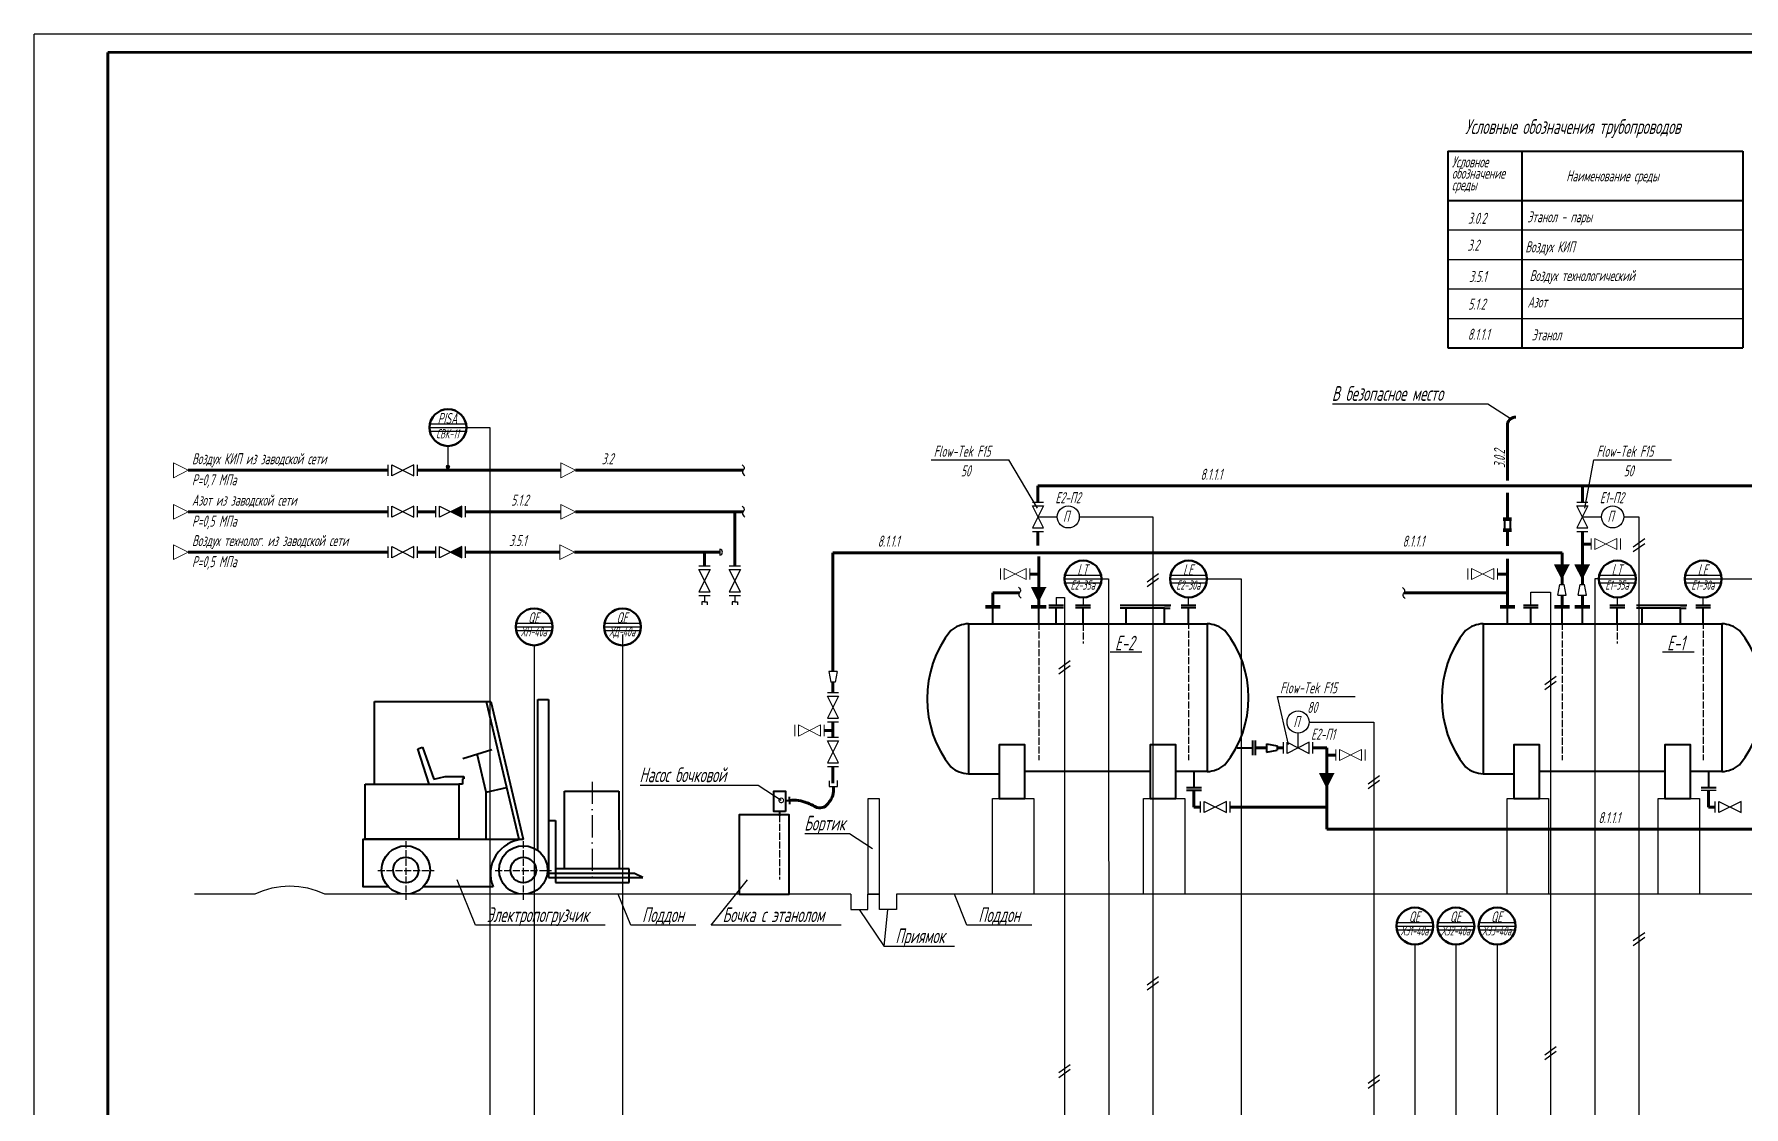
# Model space of a CAD drawing. Header units: millimetres. Extents: x -338 to 6826, y -8218 to 3153.
# Drawn here: x 2037.3 to 2501.5, y 2068.9 to 2360.2 of the extents above; entities that cross this region are included whole.
import ezdxf
from ezdxf.enums import TextEntityAlignment as Align

# ---------------------------------------------------------------- set-up
doc = ezdxf.new("R2010")
doc.units = ezdxf.units.MM
doc.linetypes.add('ACAD_ISO02W100', pattern=[15, 12, -3])
doc.linetypes.add('ACAD_ISO10W100', pattern=[18, 12, -3, 0, -3])
doc.layers.get('Defpoints').update_dxf_attribs({"color": 251})
for name, color, linetype, lineweight in [('1', 4, 'Continuous', 15), ('Аппараты', 137, 'Continuous', 40), ('Датчики', 31, 'Continuous', 50), ('Рамка тонкая', 5, 'Continuous', 25), ('Связи', 95, 'Continuous', 25), ('Текст_КИП', 2, 'Continuous', 25), ('Толст.рамка', 7, 'Continuous', 60), ('Трубопроводы', 7, 'Continuous', 60), ('Щиты_пульты', 5, 'Continuous', 40)]:
    doc.layers.add(name, color=color, linetype=linetype, lineweight=lineweight)
for name, color, linetype in [('osnovnoy shtamp', 7, 'Continuous'), ('НОВЫЙ', 7, 'Continuous'), ('орудован', 7, 'Continuous'), ('Слой М50', 3, 'Continuous')]:
    doc.layers.add(name, color=color, linetype=linetype)
doc.styles.add('Simplex', font='simplex.shx', dxfattribs={"width": 0.7, "oblique": 15})

# ---------------------------------------------------------------- blocks, each defined once
blk = doc.blocks.new('A$C428F2FC1')
at = {"layer": 'Defpoints', "ltscale": 0.2}
for p, q in [((-5, -4), (5, -4)), ((-5, -5), (5, -5)), ((-5, -6), (5, -6))]:
    blk.add_line(p, q, dxfattribs=at)
at = {"layer": 'Датчики', "color": 4}
blk.add_circle((0, -5), 5, dxfattribs=at)

msp = doc.modelspace()

# ---------------------------------------------------------------- hatches: boundary and pattern name
for points in [[(2153.34, 2232.01), (2150.34, 2230.51), (2153.34, 2229.01)], [(2153.34, 2221.02), (2150.34, 2219.52), (2153.34, 2218.02)]]:
    msp.add_hatch(color=1).paths.add_polyline_path(points)
at = {"layer": '1'}
for points in [[(2150.11, 2242.67, 1), (2149.11, 2242.67, 1)], [(2450.11, 2216.1), (2452.11, 2212.1), (2454.11, 2216.1)], [(2455.63, 2216.1), (2457.63, 2212.1), (2459.63, 2216.1)], [(2308.02, 2209.94), (2310.02, 2205.94), (2312.02, 2209.94)], [(2386.28, 2159.42), (2388.28, 2155.42), (2390.28, 2159.42)]]:
    msp.add_hatch(color=256, dxfattribs=at).paths.add_polyline_path(points)

# ---------------------------------------------------------------- linework, layer by layer
at = {"color": 7}
for p, q in [((2421.11, 2307.01), (2501.21, 2307.01)), ((2421.11, 2299.01), (2501.21, 2299.01)), ((2421.11, 2291.01), (2501.21, 2291.01)), ((2421.11, 2283.01), (2501.21, 2283.01)), ((2421.11, 2275.01), (2501.21, 2275.01)), ((2133.34, 2240.25), (2133.34, 2243.25)), ((2134.34, 2240.25), (2134.34, 2243.25)), ((2134.34, 2243.25), (2140.34, 2240.25)), ((2140.34, 2243.25), (2134.34, 2240.25)), ((2140.34, 2240.25), (2140.34, 2243.25)), ((2141.34, 2240.25), (2141.34, 2243.25)), ((2133.34, 2229.01), (2133.34, 2232.01)), ((2134.34, 2229.01), (2134.34, 2232.01)), ((2134.34, 2232.01), (2140.34, 2229.01)), ((2140.34, 2232.01), (2134.34, 2229.01)), ((2140.34, 2229.01), (2140.34, 2232.01)), ((2141.34, 2229.01), (2141.34, 2232.01)), ((2146.34, 2229.01), (2146.34, 2232.01)), ((2147.34, 2229.01), (2147.34, 2232.01)), ((2147.34, 2232.01), (2153.34, 2229.01)), ((2153.34, 2232.01), (2147.34, 2229.01)), ((2153.34, 2229.01), (2153.34, 2232.01)), ((2154.34, 2229.01), (2154.34, 2232.01)), ((2133.34, 2218.02), (2133.34, 2221.02)), ((2134.34, 2218.02), (2134.34, 2221.02)), ((2134.34, 2221.02), (2140.34, 2218.02)), ((2140.34, 2221.02), (2134.34, 2218.02)), ((2140.34, 2218.02), (2140.34, 2221.02)), ((2141.34, 2218.02), (2141.34, 2221.02)), ((2146.34, 2218.02), (2146.34, 2221.02)), ((2147.34, 2218.02), (2147.34, 2221.02)), ((2147.34, 2221.02), (2153.34, 2218.02)), ((2153.34, 2221.02), (2147.34, 2218.02)), ((2153.34, 2218.02), (2153.34, 2221.02)), ((2154.34, 2218.02), (2154.34, 2221.02)), ((2353.98, 2148.8), (2353.98, 2151.8)), ((2354.98, 2148.8), (2354.98, 2151.8)), ((2354.98, 2151.8), (2360.98, 2148.8)), ((2360.98, 2151.8), (2354.98, 2148.8)), ((2360.98, 2148.8), (2360.98, 2151.8)), ((2361.98, 2148.8), (2361.98, 2151.8)), ((2493.73, 2148.8), (2493.73, 2151.8)), ((2494.73, 2148.8), (2494.73, 2151.8)), ((2494.73, 2151.8), (2500.73, 2148.8)), ((2500.73, 2151.8), (2494.73, 2148.8)), ((2500.73, 2148.8), (2500.73, 2151.8))]:
    msp.add_line(p, q, dxfattribs=at)
at = {"color": 1}
for p, q in [((2223.46, 2220.35), (2223.46, 2218.69)), ((2450.98, 2207.86), (2451.51, 2210.78)), ((2451.51, 2210.78), (2452.71, 2210.78)), ((2453.25, 2207.86), (2452.71, 2210.78)), ((2456.5, 2207.86), (2457.04, 2210.78)), ((2457.04, 2210.78), (2458.23, 2210.78)), ((2458.77, 2207.86), (2458.23, 2210.78)), ((2219.27, 2206.07), (2218.56, 2206.07)), ((2218.56, 2206.07), (2218.56, 2205.2)), ((2219.27, 2207.79), (2219.27, 2206.07)), ((2219.27, 2206.07), (2219.98, 2206.07)), ((2219.98, 2206.07), (2219.98, 2205.2)), ((2227.51, 2206.07), (2226.81, 2206.07)), ((2226.81, 2206.07), (2226.81, 2205.2)), ((2227.51, 2207.79), (2227.51, 2206.07)), ((2227.51, 2206.07), (2228.22, 2206.07)), ((2228.22, 2206.07), (2228.22, 2205.2)), ((2314.73, 2207.24), (2314.73, 2205.01)), ((2314.73, 2207.24), (2317.01, 2207.24)), ((2322.05, 2207.24), (2322.05, 2205.01)), ((2350.7, 2205.01), (2350.7, 2207.24)), ((2450.98, 2207.86), (2453.25, 2207.86)), ((2456.5, 2207.86), (2458.77, 2207.86)), ((2467.13, 2207.24), (2467.13, 2205.01)), ((2490.44, 2205.01), (2490.44, 2207.24)), ((2255.28, 2187.14), (2253.01, 2187.14)), ((2253.01, 2187.14), (2253.55, 2184.22)), ((2255.28, 2187.14), (2254.75, 2184.22)), ((2254.75, 2184.22), (2253.55, 2184.22)), ((2383.44, 2173.4), (2401.01, 2173.4)), ((2253.09, 2157.46), (2253.09, 2155.86)), ((2253.09, 2155.86), (2255.37, 2155.86)), ((2255.37, 2155.86), (2255.37, 2157.51)), ((2489.91, 2154.9), (2493.93, 2154.9)), ((2097.14, 2126.65), (2080.8, 2126.65)), ((2258.96, 2126.65), (2116.19, 2126.65)), ((2157.07, 2118.22), (2152.1, 2130.54)), ((2199.24, 2118.22), (2195.85, 2126.65)), ((2221.08, 2118.22), (2230.98, 2130.54)), ((2258.96, 2126.65), (2258.96, 2122.49)), ((2266.75, 2126.65), (2263.63, 2126.65)), ((2263.63, 2122.49), (2263.63, 2126.65)), ((2266.75, 2122.49), (2266.75, 2126.65)), ((2537.97, 2126.65), (2271.42, 2126.65)), ((2271.42, 2126.65), (2271.42, 2122.49)), ((2290.52, 2118.22), (2287.13, 2126.65)), ((2258.96, 2122.49), (2263.63, 2122.49)), ((2261.3, 2122.49), (2268.01, 2112.48)), ((2271.42, 2122.49), (2266.75, 2122.49)), ((2268.01, 2112.48), (2269.09, 2122.49))]:
    msp.add_line(p, q, dxfattribs=at)
for p, q in [((2471.46, 2221), (2474.56, 2223.25)), ((2471.46, 2219.66), (2474.56, 2221.92)), ((2339.46, 2211.51), (2342.56, 2213.77)), ((2339.46, 2210.17), (2342.56, 2212.43)), ((2315.46, 2187.83), (2318.56, 2190.09)), ((2315.46, 2186.49), (2318.56, 2188.75)), ((2447.46, 2183.55), (2450.56, 2185.81)), ((2447.46, 2182.22), (2450.56, 2184.47)), ((2399.46, 2156.66), (2402.56, 2158.91)), ((2399.46, 2155.32), (2402.56, 2157.58)), ((2471.46, 2114.05), (2474.56, 2116.3)), ((2471.46, 2112.71), (2474.56, 2114.97)), ((2339.46, 2102.05), (2342.56, 2104.31)), ((2339.46, 2100.71), (2342.56, 2102.97)), ((2447.46, 2083.07), (2450.56, 2085.32)), ((2315.46, 2078.2), (2318.56, 2080.46)), ((2447.46, 2081.73), (2450.56, 2083.99)), ((2315.46, 2076.87), (2318.56, 2079.12)), ((2399.46, 2075.33), (2402.56, 2077.58)), ((2399.46, 2073.99), (2402.56, 2076.25))]:
    msp.add_line(p, q)
at = {"color": 1, "linetype": 'ACAD_ISO02W100', "ltscale": 0.16}
for p, q in [((2350.7, 2200.6), (2350.7, 2163.06)), ((2490.44, 2200.6), (2490.44, 2163.06)), ((2310.02, 2200.37), (2310.02, 2163.06)), ((2322.05, 2200.09), (2322.05, 2194.69)), ((2452.11, 2200.37), (2452.11, 2163.06)), ((2467.13, 2200.09), (2467.13, 2194.69)), ((2239.67, 2148.17), (2239.67, 2130.66)), ((2138.14, 2141.04), (2138.14, 2125.17)), ((2170.04, 2141.04), (2170.04, 2125.17)), ((2130.53, 2133.1), (2145.83, 2133.1)), ((2162.43, 2133.1), (2177.73, 2133.1))]:
    msp.add_line(p, q, dxfattribs=at)
at = {"color": 1, "linetype": 'ACAD_ISO10W100', "ltscale": 0.5}
msp.add_line((2188.75, 2157.18), (2188.75, 2130.66), dxfattribs=at)
at = {"color": 0, "linetype": 'ByBlock', "const_width": 1.25}
msp.add_lwpolyline([(2239.98, 2152.21, 1), (2240.25, 2152.05, 1)], format="xyb", close=True, dxfattribs=at)
at = {"color": 1}
for points in [[(2263.63, 2126.65), (2266.75, 2126.65), (2266.75, 2152.58), (2263.63, 2152.58)], [(2297.51, 2152.68), (2308.69, 2152.68), (2308.69, 2126.65), (2297.51, 2126.65)], [(2338.51, 2152.68), (2349.69, 2152.68), (2349.69, 2126.65), (2338.51, 2126.65)], [(2437.26, 2152.68), (2448.43, 2152.68), (2448.43, 2126.65), (2437.26, 2126.65)], [(2478.26, 2152.68), (2489.44, 2152.68), (2489.44, 2126.65), (2478.26, 2126.65)]]:
    msp.add_lwpolyline(points, close=True, dxfattribs=at)
msp.add_circle((2149.61, 2253.34), 5)
for centre, radius, start, end in [((2223.3, 2219.52), 0.848, 281.053, 78.947), ((2106.67, 2106.79), 22.03, 64.3741, 115.6259)]:
    msp.add_arc(centre, radius, start, end, dxfattribs=at)
for points in [[(2229.54, 2243.25), (2230.05, 2242.23), (2229.57, 2241.36), (2230.23, 2240.3)], [(2229.54, 2232.02), (2230.05, 2231), (2229.57, 2230.12), (2230.23, 2229.06)], [(2304.55, 2210), (2305.06, 2208.97), (2304.59, 2208.1), (2305.25, 2207.04)], [(2409.5, 2206.98), (2408.98, 2208), (2409.46, 2208.88), (2408.8, 2209.94)]]:
    msp.add_spline(points, degree=3)
at = {"layer": '1'}
for p, q in [((2079.11, 2241.75), (2075.11, 2243.75)), ((2075.11, 2239.75), (2075.11, 2243.75)), ((2184.25, 2241.75), (2180.25, 2243.75)), ((2180.25, 2239.75), (2180.25, 2243.75)), ((2079.11, 2241.75), (2075.11, 2239.75)), ((2184.25, 2241.75), (2180.25, 2239.75)), ((2079.11, 2230.51), (2075.11, 2232.51)), ((2075.11, 2228.51), (2075.11, 2232.51)), ((2079.11, 2230.51), (2075.11, 2228.51)), ((2184.25, 2230.51), (2180.25, 2232.51)), ((2180.25, 2228.51), (2180.25, 2232.51)), ((2184.25, 2230.51), (2180.25, 2228.51)), ((2079.11, 2219.52), (2075.11, 2221.52)), ((2075.11, 2217.52), (2075.11, 2221.52)), ((2079.11, 2219.52), (2075.11, 2217.52)), ((2183.95, 2219.52), (2179.95, 2221.52)), ((2179.95, 2217.52), (2179.95, 2221.52)), ((2183.95, 2219.52), (2179.95, 2217.52)), ((2460.03, 2223.24), (2460.03, 2220.24)), ((2461.03, 2220.24), (2461.03, 2223.24)), ((2467.03, 2223.24), (2461.03, 2220.24)), ((2461.03, 2223.24), (2467.03, 2220.24)), ((2467.03, 2220.24), (2467.03, 2223.24)), ((2468.03, 2223.24), (2468.03, 2220.24)), ((2299.63, 2215.09), (2299.63, 2212.09)), ((2300.63, 2212.09), (2300.63, 2215.09)), ((2306.63, 2215.09), (2300.63, 2212.09)), ((2300.63, 2215.09), (2306.63, 2212.09)), ((2306.63, 2212.09), (2306.63, 2215.09)), ((2307.63, 2215.09), (2307.63, 2212.09)), ((2426.56, 2215.09), (2426.56, 2212.09)), ((2427.56, 2212.09), (2427.56, 2215.09)), ((2433.56, 2215.09), (2427.56, 2212.09)), ((2427.56, 2215.09), (2433.56, 2212.09)), ((2433.56, 2212.09), (2433.56, 2215.09)), ((2434.56, 2215.09), (2434.56, 2212.09)), ((2452.11, 2212.1), (2450.11, 2216.1)), ((2454.11, 2216.1), (2450.11, 2216.1)), ((2457.63, 2212.1), (2455.63, 2216.1)), ((2459.63, 2216.1), (2455.63, 2216.1)), ((2310.02, 2205.94), (2308.02, 2209.94)), ((2312.02, 2209.94), (2308.02, 2209.94)), ((2243.76, 2172.6), (2243.76, 2169.6)), ((2244.76, 2169.6), (2244.76, 2172.6)), ((2250.76, 2172.6), (2244.76, 2169.6)), ((2244.76, 2172.6), (2250.76, 2169.6)), ((2250.76, 2169.6), (2250.76, 2172.6)), ((2251.76, 2172.6), (2251.76, 2169.6)), ((2390.67, 2165.94), (2390.67, 2162.94)), ((2391.67, 2162.94), (2391.67, 2165.94)), ((2397.67, 2165.94), (2391.67, 2162.94)), ((2391.67, 2165.94), (2397.67, 2162.94)), ((2397.67, 2162.94), (2397.67, 2165.94)), ((2398.67, 2165.94), (2398.67, 2162.94)), ((2388.28, 2155.42), (2386.28, 2159.42)), ((2390.28, 2159.42), (2386.28, 2159.42))]:
    msp.add_line(p, q, dxfattribs=at)
msp.add_circle((2149.61, 2242.67), 0.5, dxfattribs=at)
at = {"layer": 'Аппараты'}
for p, q in [((2438.37, 2228.69), (2436.17, 2228.69)), ((2438.37, 2228.23), (2436.17, 2228.23)), ((2436.47, 2228.23), (2436.47, 2225.69)), ((2438.07, 2228.23), (2438.07, 2225.69)), ((2438.37, 2225.69), (2436.17, 2225.69)), ((2438.37, 2225.19), (2436.17, 2225.19)), ((2345.86, 2205.05), (2332.17, 2205.05)), ((2344.17, 2205.05), (2345.68, 2205.05)), ((2486, 2205.05), (2472.31, 2205.05)), ((2484.31, 2205.05), (2485.82, 2205.05)), ((2299.56, 2204.82), (2295.55, 2204.82)), ((2299.56, 2204.39), (2295.55, 2204.39)), ((2297.55, 2200.09), (2297.55, 2204.39)), ((2312.03, 2204.82), (2308.01, 2204.82)), ((2312.03, 2204.39), (2308.01, 2204.39)), ((2310.02, 2200.09), (2310.02, 2204.39)), ((2316.74, 2205.01), (2312.73, 2205.01)), ((2316.74, 2204.39), (2312.73, 2204.39)), ((2314.73, 2200.09), (2314.73, 2204.39)), ((2324.05, 2205.01), (2320.04, 2205.01)), ((2324.05, 2204.39), (2320.04, 2204.39)), ((2322.05, 2200.09), (2322.05, 2204.39)), ((2333.69, 2204.36), (2332.17, 2204.36)), ((2344.17, 2204.36), (2345.68, 2204.36)), ((2352.7, 2205.01), (2348.69, 2205.01)), ((2352.7, 2204.39), (2348.69, 2204.39)), ((2350.7, 2200.09), (2350.7, 2204.39)), ((2439.31, 2204.82), (2435.3, 2204.82)), ((2439.31, 2204.39), (2435.3, 2204.39)), ((2437.3, 2200.09), (2437.3, 2204.39)), ((2445.62, 2205.01), (2441.61, 2205.01)), ((2445.62, 2204.39), (2441.61, 2204.39)), ((2443.61, 2200.09), (2443.61, 2204.39)), ((2454.12, 2204.82), (2450.1, 2204.82)), ((2454.12, 2204.39), (2450.1, 2204.39)), ((2452.11, 2200.09), (2452.11, 2204.39)), ((2459.64, 2204.82), (2455.63, 2204.82)), ((2459.64, 2204.39), (2455.63, 2204.39)), ((2457.63, 2200.09), (2457.63, 2204.39)), ((2469.13, 2205.01), (2465.12, 2205.01)), ((2469.13, 2204.39), (2465.12, 2204.39)), ((2467.13, 2200.09), (2467.13, 2204.39)), ((2473.82, 2204.36), (2472.31, 2204.36)), ((2484.31, 2204.36), (2485.82, 2204.36)), ((2492.45, 2205.01), (2488.44, 2205.01)), ((2492.45, 2204.39), (2488.44, 2204.39)), ((2490.44, 2200.09), (2490.44, 2204.39)), ((2290.97, 2200.09), (2290.97, 2159.37)), ((2290.97, 2200.09), (2355.74, 2200.09)), ((2355.74, 2200.09), (2355.74, 2159.95)), ((2430.71, 2200.09), (2430.71, 2159.37)), ((2430.71, 2200.09), (2495.48, 2200.09)), ((2495.48, 2200.09), (2495.48, 2159.95)), ((2129.65, 2156.52), (2129.65, 2178.97)), ((2129.65, 2178.97), (2161.22, 2178.97)), ((2160.02, 2178.97), (2168.81, 2141.56)), ((2161.22, 2178.97), (2170, 2141.56)), ((2174.03, 2138.47), (2174.03, 2179.55)), ((2174.03, 2179.55), (2176.94, 2179.55)), ((2176.94, 2179.55), (2176.94, 2131.21)), ((2368.18, 2164.41), (2368.18, 2168.42)), ((2368.92, 2164.41), (2368.92, 2168.42)), ((2141.39, 2166.11), (2142.74, 2166.58)), ((2144.49, 2156.52), (2141.39, 2166.11)), ((2142.74, 2166.58), (2145.76, 2157.88)), ((2153.63, 2163.54), (2161.51, 2165.92)), ((2160.02, 2154.32), (2157.58, 2164.73)), ((2363.88, 2166.42), (2368.18, 2166.42)), ((2371.84, 2167.52), (2371.84, 2165.25)), ((2371.84, 2167.52), (2374.75, 2166.98)), ((2371.84, 2165.25), (2374.75, 2165.79)), ((2374.75, 2166.98), (2374.75, 2165.79)), ((2145.76, 2157.88), (2148.87, 2158.62)), ((2148.87, 2158.62), (2153.94, 2158.62)), ((2153.94, 2158.62), (2153.94, 2157.95)), ((2290.97, 2159.37), (2299.26, 2159.37)), ((2340.26, 2159.95), (2306.24, 2159.95)), ((2355.74, 2159.95), (2347.24, 2159.95)), ((2352.17, 2159.95), (2352.17, 2155.65)), ((2430.71, 2159.37), (2439, 2159.37)), ((2480.01, 2159.95), (2445.99, 2159.95)), ((2495.48, 2159.95), (2486.99, 2159.95)), ((2491.92, 2159.95), (2491.92, 2155.65)), ((2153.57, 2156.52), (2152.54, 2156.52)), ((2153.94, 2157.95), (2153.57, 2157.95)), ((2153.57, 2157.95), (2153.57, 2156.52)), ((2160.02, 2154.32), (2165.51, 2155.61)), ((2160.02, 2141.56), (2160.02, 2154.32)), ((2181.26, 2133.52), (2181.26, 2154.63)), ((2181.26, 2154.63), (2196.05, 2154.63)), ((2196.05, 2154.63), (2196.07, 2133.54)), ((2350.17, 2155.65), (2354.18, 2155.65)), ((2350.17, 2154.9), (2354.18, 2154.9)), ((2489.91, 2155.65), (2493.93, 2155.65)), ((2241.36, 2152.13), (2242.33, 2152.13)), ((2242.33, 2152.13), (2242.33, 2153.06)), ((2242.33, 2152.13), (2242.33, 2151.07)), ((2176.94, 2146.66), (2178.82, 2146.66)), ((2178.82, 2146.66), (2178.82, 2129.84)), ((2239.67, 2149.14), (2239.67, 2147.89)), ((2200.29, 2132.27), (2176.94, 2132.27)), ((2176.94, 2131.21), (2202.56, 2131.21)), ((2198.85, 2133.54), (2178.82, 2133.52)), ((2198.85, 2129.84), (2198.85, 2133.54)), ((2202.56, 2131.21), (2200.29, 2132.27)), ((2178.82, 2129.84), (2198.85, 2129.84))]:
    msp.add_line(p, q, dxfattribs=at)
for points in [[(2333.69, 2200.09), (2344.17, 2200.09), (2344.17, 2204.36), (2333.69, 2204.36)], [(2473.82, 2200.09), (2484.31, 2200.09), (2484.31, 2204.36), (2473.82, 2204.36)], [(2299.26, 2152.68), (2306.24, 2152.68), (2306.24, 2167.23), (2299.26, 2167.23)], [(2340.26, 2152.68), (2347.24, 2152.68), (2347.24, 2167.23), (2340.26, 2167.23)], [(2439, 2152.68), (2445.99, 2152.68), (2445.99, 2167.23), (2439, 2167.23)], [(2480.01, 2152.68), (2486.99, 2152.68), (2486.99, 2167.23), (2480.01, 2167.23)], [(2127.14, 2156.52), (2152.54, 2156.52), (2152.54, 2141.56), (2127.14, 2141.56)], [(2241.28, 2149.14), (2238.05, 2149.14), (2238.05, 2154.67), (2241.28, 2154.67)], [(2228.68, 2126.65), (2242.27, 2126.65), (2242.27, 2148.17), (2228.68, 2148.17)]]:
    msp.add_lwpolyline(points, close=True, dxfattribs=at)
for points in [[(2133.49, 2128.62), (2126.62, 2128.62), (2126.62, 2141.56), (2170, 2141.56), (2170, 2141.56)], [(2161.84, 2128.62), (2142.86, 2128.62)]]:
    msp.add_lwpolyline(points, dxfattribs=at)
for centre, radius in [((2138.17, 2133.22), 6.57), ((2138.17, 2133.22), 3.46), ((2170.07, 2133.22), 6.57), ((2170.07, 2133.22), 3.46)]:
    msp.add_circle(centre, radius, dxfattribs=at)
for centre, radius, start, end in [((2309.59, 2179.73), 29.89, 141.7161, 218.2839), ((2291.35, 2191.78), 8.32, 92.6549, 128.9241), ((2355.35, 2191.78), 8.32, 51.0759, 87.3451), ((2337.95, 2180.02), 29.06, 321.1456, 38.8544), ((2449.33, 2179.73), 29.89, 141.7161, 218.2839), ((2431.1, 2191.78), 8.32, 92.6549, 128.9241), ((2495.1, 2191.78), 8.32, 51.0759, 87.3451), ((2477.7, 2180.02), 29.06, 321.1456, 38.8544), ((2291.35, 2167.68), 8.32, 231.0759, 267.3451), ((2355.35, 2168.26), 8.32, 272.6549, 308.9241), ((2431.1, 2167.68), 8.32, 231.0759, 267.3451), ((2495.1, 2168.26), 8.32, 272.6549, 308.9241), ((2170.6, 2132.14), 9.44, 93.6106, 201.923)]:
    msp.add_arc(centre, radius, start, end, dxfattribs=at)
at = {"layer": 'НОВЫЙ', "color": 3}
for p, q in [((2280.79, 2244.59), (2301.9, 2244.59)), ((2460.77, 2244.59), (2481.87, 2244.59)), ((2374.84, 2180.37), (2395.95, 2180.37))]:
    msp.add_line(p, q, dxfattribs=at)
at = {"layer": 'орудован', "color": 0, "linetype": 'ByBlock'}
for p, q in [((2431.94, 2259.75), (2389.81, 2259.75)), ((2438.26, 2255.66), (2431.94, 2259.75)), ((2233.8, 2156.21), (2201.8, 2156.21)), ((2240.11, 2152.13), (2233.8, 2156.21)), ((2258.6, 2143.09), (2246.54, 2143.09)), ((2264.91, 2139.01), (2258.6, 2143.09)), ((2192.34, 2118.22), (2157.07, 2118.22)), ((2216.88, 2118.22), (2199.24, 2118.22)), ((2256.36, 2118.22), (2221.08, 2118.22)), ((2308.16, 2118.22), (2290.52, 2118.22)), ((2287.18, 2112.48), (2268.01, 2112.48))]:
    msp.add_line(p, q, dxfattribs=at)
at = {"layer": 'орудован', "color": 3}
for p, q in [((2309.69, 2231.49), (2301.9, 2244.59)), ((2458.34, 2231.49), (2460.77, 2244.59)), ((2377.8, 2167.27), (2374.84, 2180.37))]:
    msp.add_line(p, q, dxfattribs=at)
at = {"layer": 'орудован'}
for p, q in [((2308.3, 2233.11), (2311.3, 2233.11)), ((2456.13, 2233.11), (2459.13, 2233.11)), ((2311.3, 2232.11), (2308.3, 2226.11)), ((2311.3, 2226.11), (2308.3, 2232.11)), ((2308.3, 2232.11), (2311.3, 2232.11)), ((2459.13, 2232.11), (2456.13, 2226.11)), ((2459.13, 2226.11), (2456.13, 2232.11)), ((2456.13, 2232.11), (2459.13, 2232.11)), ((2308.3, 2226.11), (2311.3, 2226.11)), ((2308.3, 2225.11), (2311.3, 2225.11)), ((2456.13, 2226.11), (2459.13, 2226.11)), ((2456.13, 2225.11), (2459.13, 2225.11)), ((2217.77, 2215.79), (2220.77, 2215.79)), ((2217.77, 2215.79), (2220.77, 2215.79)), ((2220.77, 2208.79), (2217.77, 2214.79)), ((2217.77, 2214.79), (2220.77, 2214.79)), ((2217.77, 2214.79), (2220.77, 2214.79)), ((2220.77, 2214.79), (2217.77, 2208.79)), ((2226.01, 2215.79), (2229.01, 2215.79)), ((2226.01, 2215.79), (2229.01, 2215.79)), ((2229.01, 2208.79), (2226.01, 2214.79)), ((2226.01, 2214.79), (2229.01, 2214.79)), ((2226.01, 2214.79), (2229.01, 2214.79)), ((2229.01, 2214.79), (2226.01, 2208.79)), ((2217.77, 2208.79), (2220.77, 2208.79)), ((2217.77, 2207.79), (2220.77, 2207.79)), ((2226.01, 2208.79), (2229.01, 2208.79)), ((2226.01, 2207.79), (2229.01, 2207.79)), ((2252.65, 2181.44), (2255.65, 2181.44)), ((2252.65, 2181.44), (2255.65, 2181.44)), ((2255.65, 2174.44), (2252.65, 2180.44)), ((2252.65, 2180.44), (2255.65, 2180.44)), ((2252.65, 2180.44), (2255.65, 2180.44)), ((2255.65, 2180.44), (2252.65, 2174.44)), ((2252.65, 2174.44), (2255.65, 2174.44)), ((2252.65, 2173.44), (2255.65, 2173.44)), ((2252.65, 2169.32), (2255.65, 2169.32)), ((2252.65, 2169.32), (2255.65, 2169.32)), ((2255.65, 2162.32), (2252.65, 2168.32)), ((2252.65, 2168.32), (2255.65, 2168.32)), ((2252.65, 2168.32), (2255.65, 2168.32)), ((2255.65, 2168.32), (2252.65, 2162.32)), ((2252.65, 2162.32), (2255.65, 2162.32)), ((2252.65, 2161.32), (2255.65, 2161.32))]:
    msp.add_line(p, q, dxfattribs=at)
at = {"layer": 'орудован', "color": 3, "linetype": 'Continuous', "ltscale": 15}
for p, q in [((2309.72, 2229.11), (2315.03, 2229.11)), ((2457.55, 2229.11), (2462.86, 2229.11)), ((2338.05, 2192.33), (2329.46, 2192.33)), ((2487.96, 2192.33), (2479.38, 2192.33))]:
    msp.add_line(p, q, dxfattribs=at)
at = {"layer": 'орудован', "linetype": 'Continuous'}
for p, q in [((2376.44, 2164.89), (2376.44, 2167.89)), ((2383.44, 2167.89), (2377.44, 2164.89)), ((2377.44, 2164.89), (2377.44, 2167.89)), ((2377.44, 2167.89), (2383.44, 2164.89)), ((2380.44, 2166.39), (2380.44, 2170.4)), ((2383.44, 2164.89), (2383.44, 2167.89)), ((2384.44, 2164.89), (2384.44, 2167.89))]:
    msp.add_line(p, q, dxfattribs=at)
at = {"layer": 'орудован', "color": 3, "linetype": 'Continuous', "ltscale": 15}
for centre in [(2318.03, 2229.11), (2465.86, 2229.11)]:
    msp.add_circle(centre, 3, dxfattribs=at)
at = {"layer": 'орудован', "linetype": 'Continuous'}
msp.add_circle((2380.44, 2173.4), 3, dxfattribs=at)
at = {"layer": 'Рамка тонкая'}
for p in [(3088.26, 2360.16), (2037.26, 1766.16)]:
    msp.add_line(p, (2037.26, 2360.16), dxfattribs=at)
at = {"layer": 'Связи'}
for p, q in [((2154.61, 2253.34), (2161.01, 2253.34)), ((2161.01, 2253.34), (2161.01, 1839.19)), ((2149.61, 2248.34), (2149.61, 2245.8)), ((2149.61, 2245.8), (2149.61, 2242.82)), ((2321.03, 2229.11), (2341.01, 2229.11)), ((2341.01, 2229.11), (2341.01, 1927.37)), ((2468.86, 2229.11), (2473.01, 2229.11)), ((2473.01, 2229.11), (2473.01, 1927.37)), ((2327.05, 2212.24), (2329.01, 2212.24)), ((2329.01, 2212.24), (2329.02, 1875.5)), ((2355.7, 2212.24), (2365.01, 2212.24)), ((2365.01, 2212.24), (2365.01, 1875.5)), ((2461.01, 2212.24), (2461.02, 1875.5)), ((2462.13, 2212.24), (2461.01, 2212.24)), ((2495.44, 2212.24), (2509.01, 2212.24)), ((2317.01, 2207.24), (2317.01, 1927.37)), ((2443.61, 2205.01), (2443.61, 2208.64)), ((2443.61, 2208.64), (2449.01, 2208.64)), ((2449.01, 2208.64), (2449.01, 1927.37)), ((2197.01, 2197.14), (2197.01, 1878.55)), ((2173.01, 2194.22), (2173.01, 1875.5)), ((2401.01, 2173.4), (2401.01, 1927.37)), ((2412.16, 2113.01), (2412.17, 1878.55)), ((2423.31, 2113.01), (2423.32, 1878.54)), ((2434.47, 2113.01), (2434.47, 1878.54))]:
    msp.add_line(p, q, dxfattribs=at)
at = {"layer": 'Толст.рамка'}
for p in [(3083.26, 2355.48), (2057.26, 1771.16)]:
    msp.add_line(p, (2057.26, 2355.16), dxfattribs=at)
at = {"layer": 'Трубопроводы', "color": 6}
for p, q in [((2437.27, 2238.96), (2437.27, 2254.37)), ((2079.11, 2241.75), (2133.34, 2241.75)), ((2141.34, 2241.75), (2180.25, 2241.75)), ((2184.25, 2241.75), (2229.78, 2241.75)), ((2309.8, 2237.53), (2670.72, 2237.53)), ((2309.8, 2233.11), (2309.8, 2237.53)), ((2457.63, 2233.11), (2457.63, 2237.53)), ((2437.27, 2228.69), (2437.27, 2235.63)), ((2079.11, 2230.51), (2133.34, 2230.51)), ((2141.34, 2230.51), (2146.34, 2230.51)), ((2154.34, 2230.51), (2180.25, 2230.51)), ((2184.25, 2230.51), (2229.78, 2230.51)), ((2227.51, 2215.79), (2227.51, 2230.51)), ((2309.8, 2225.11), (2309.8, 2221.36)), ((2437.3, 2221.28), (2437.3, 2225.19)), ((2457.63, 2225.11), (2457.63, 2210.78)), ((2079.11, 2219.52), (2133.34, 2219.52)), ((2141.34, 2219.52), (2146.34, 2219.52)), ((2154.34, 2219.52), (2179.95, 2219.52)), ((2183.95, 2219.52), (2223.46, 2219.52)), ((2219.27, 2215.79), (2219.27, 2219.52)), ((2254.15, 2219.38), (2452.11, 2219.38)), ((2254.15, 2187.14), (2254.15, 2219.38)), ((2452.11, 2219.38), (2452.11, 2210.78)), ((2457.63, 2221.74), (2460.03, 2221.74)), ((2310.02, 2218.34), (2310.02, 2204.82)), ((2437.3, 2217.7), (2437.3, 2204.82)), ((2307.63, 2213.59), (2310.02, 2213.59)), ((2434.56, 2213.59), (2437.3, 2213.59)), ((2297.55, 2208.49), (2297.55, 2204.82)), ((2297.55, 2208.49), (2304.79, 2208.49)), ((2437.3, 2208.49), (2409.25, 2208.49)), ((2452.11, 2207.86), (2452.11, 2204.82)), ((2457.63, 2207.86), (2457.63, 2204.82)), ((2254.15, 2181.44), (2254.15, 2184.22)), ((2254.15, 2173.44), (2254.15, 2169.32)), ((2251.76, 2171.1), (2254.15, 2171.1)), ((2368.92, 2166.42), (2371.84, 2166.42)), ((2374.75, 2166.39), (2376.44, 2166.39)), ((2384.44, 2166.39), (2388.28, 2166.39)), ((2388.28, 2166.39), (2388.28, 2150.3)), ((2388.28, 2164.44), (2390.67, 2164.44)), ((2254.15, 2161.32), (2254.15, 2156.81)), ((2352.17, 2154.9), (2352.17, 2150.3)), ((2491.92, 2154.9), (2491.92, 2150.3)), ((2352.17, 2150.3), (2353.98, 2150.3)), ((2388.28, 2150.3), (2361.98, 2150.3)), ((2361.98, 2150.3), (2364.48, 2150.3)), ((2388.28, 2150.3), (2388.28, 2144.3)), ((2491.92, 2150.3), (2493.73, 2150.3)), ((2388.28, 2144.3), (2559.85, 2144.3))]:
    msp.add_line(p, q, dxfattribs=at)
msp.add_arc((2439.6, 2253.84), 2.38, 90, 167.1992, dxfattribs=at)
msp.add_spline([(2242.33, 2152.13), (2244.8, 2152.13), (2247.08, 2151.47), (2248.42, 2150.88), (2249.79, 2150.24), (2251.69, 2150.32), (2252.83, 2151.32), (2253.91, 2153), (2254.28, 2155.05), (2254.28, 2155.86)], degree=3, dxfattribs=at)
at = {"layer": 'Щиты_пульты', "color": 5}
for p, q in [((2421.11, 2328.4), (2421.11, 2275.01)), ((2421.11, 2328.4), (2501.21, 2328.4)), ((2441.21, 2328.4), (2441.21, 2275.01)), ((2501.21, 2328.4), (2501.21, 2275.01)), ((2421.11, 2315.01), (2501.21, 2315.01)), ((2421.11, 2275.01), (2501.21, 2275.01))]:
    msp.add_line(p, q, dxfattribs=at)

# ---------------------------------------------------------------- block references
for p in [(2149.61, 2258.34), (2322.05, 2217.24), (2350.7, 2217.24), (2467.13, 2217.24), (2490.44, 2217.24), (2173.01, 2204.22), (2197.01, 2204.22)]:
    msp.add_blockref('A$C428F2FC1', p)
at = {"color": 3}
for p in [(2412.16, 2123.01), (2423.31, 2123.01), (2434.47, 2123.01)]:
    msp.add_blockref('A$C428F2FC1', p, dxfattribs=at)

# ---------------------------------------------------------------- texts
at = {"linetype": 'Continuous', "style": 'Simplex', "oblique": 15, "width": 0.6}
for s, p in [('Этанол - пары', (2442.68, 2309.1)), ('Воздух КИП', (2442.13, 2300.92)), ('Воздух технологический', (2443.3, 2293.11)), ('Азот', (2442.74, 2285.94)), (' Этанол', (2442.67, 2277.03))]:
    msp.add_text(s, height=3, dxfattribs=at).set_placement(p)
at = {"color": 1, "linetype": 'Continuous', "style": 'Simplex', "oblique": 15, "width": 0.6}
for s, p in [('3.0.2', (2426.55, 2308.67)), ('3.2', (2426.44, 2301.36)), ('3.5.1', (2426.87, 2292.87)), ('5.1.2', (2426.63, 2285.38)), ('8.1.1.1', (2426.53, 2277.19))]:
    msp.add_text(s, height=3, dxfattribs=at).set_placement(p)
at = {"layer": 'osnovnoy shtamp', "style": 'Simplex', "oblique": 15, "width": 0.6}
for p in [(2316.63, 2227.8), (2464.46, 2227.8), (2379.17, 2172.03)]:
    msp.add_text('П', height=3, dxfattribs=at).set_placement(p)
at = {"layer": 'орудован', "linetype": 'Continuous', "style": 'Simplex', "oblique": 15, "width": 0.6}
for s, p in [('В безопасное место', (2389.62, 2260.61, 3)), ('Е-2', (2330.7, 2192.83, 3)), ('Е-1', (2480.62, 2192.83, 3)), ('Насос бочковой', (2201.61, 2157.07, 3)), ('Бортик', (2246.35, 2143.95, 3)), ('Электропогрузчик', (2160.15, 2119.08, 3)), ('Поддон', (2202.33, 2119.08, 3)), ('Бочка с этанолом', (2224.17, 2119.08, 3)), ('Поддон', (2293.61, 2119.08, 3)), ('Приямок', (2271.1, 2113.34, 3))]:
    msp.add_text(s, height=4, dxfattribs=at).set_placement(p)
at = {"layer": 'Слой М50', "style": 'Simplex', "oblique": 15, "width": 0.6}
for s, height, p in [('Условные обозначения трубопроводов', 4, (2425.8, 2333.07)), ('Условное', 3, (2422.2, 2323.99)), ('обозначение', 3, (2422.2, 2320.93)), ('Наименование среды', 3, (2453.26, 2320.19)), ('среды', 3, (2422.2, 2317.77)), ('Flow-Tek F15', 3, (2281.51, 2245.42)), ('Flow-Tek F15', 3, (2461.49, 2245.42)), ('Воздух КИП из заводской сети', 3, (2080.11, 2243.39)), ('3.2', 3, (2191.36, 2243.39)), ('50', 3, (2288.88, 2240.09)), ('8.1.1.1', 3, (2353.94, 2239.17)), ('50', 3, (2468.86, 2240.09)), ('P=0,7 МПа', 3, (2080.11, 2237.68)), ('Азот из заводской сети', 3, (2080.11, 2232.15)), ('5.1.2', 3, (2166.77, 2232.15)), ('P=0,5 МПа', 3, (2080.11, 2226.45)), ('Воздух технолог. из заводской сети', 3, (2080.11, 2221.16)), ('3.5.1', 3, (2166.2, 2221.16)), ('8.1.1.1', 3, (2266.3, 2221.02)), ('8.1.1.1', 3, (2408.8, 2221.02)), ('P=0,5 МПа', 3, (2080.11, 2215.45)), ('Flow-Tek F15', 3, (2375.56, 2181.2)), ('80', 3, (2382.93, 2175.87)), ('8.1.1.1', 3, (2461.99, 2145.94))]:
    msp.add_text(s, height=height, dxfattribs=at).set_placement(p)
msp.add_text('3.0.2', height=3, rotation=90, dxfattribs=at).set_placement((2436.64, 2242.39))
at = {"layer": 'Текст_КИП', "style": 'Simplex', "oblique": 15, "width": 0.6}
for s, p in [('PISА', (2149.46, 2254.34)), ('LT', (2321.9, 2213.24)), ('LE', (2350.55, 2213.24)), ('LT', (2466.98, 2213.24)), ('LE', (2490.29, 2213.24)), ('QE', (2172.86, 2200.22)), ('QE', (2196.86, 2200.22)), ('QE', (2412.01, 2119.01)), ('QE', (2423.16, 2119.01)), ('QE', (2434.32, 2119.01))]:
    msp.add_text(s, height=3, dxfattribs=at).set_placement(p, align=Align.CENTER)
at = {"layer": 'Текст_КИП', "color": 4, "style": 'Simplex', "oblique": 15, "width": 0.5}
for s, p in [('СВК-11', (2149.49, 2250.42)), ('Е2-35а', (2321.95, 2209.34)), ('Е2-30а', (2350.6, 2209.34)), ('Е1-35а', (2467.03, 2209.34)), ('Е1-30а', (2490.35, 2209.34)), ('ХН-40а', (2172.91, 2196.67)), ('ХД-40а', (2196.91, 2196.67)), ('ХЭ1-40а', (2412.07, 2115.46)), ('ХЭ2-40а', (2423.22, 2115.46)), ('ХЭ3-40а', (2434.37, 2115.46))]:
    msp.add_text(s, height=2.5, dxfattribs=at).set_placement(p, align=Align.CENTER)
at = {"layer": 'Текст_КИП', "style": 'Simplex', "oblique": 15, "width": 0.6}
for s, p in [('Е2-П2', (2314.53, 2232.82)), ('Е1-П2', (2462.36, 2232.82)), ('Е2-П1', (2383.94, 2168.59))]:
    msp.add_text(s, height=3, dxfattribs=at).set_placement(p)

doc.saveas('drawing.dxf')
